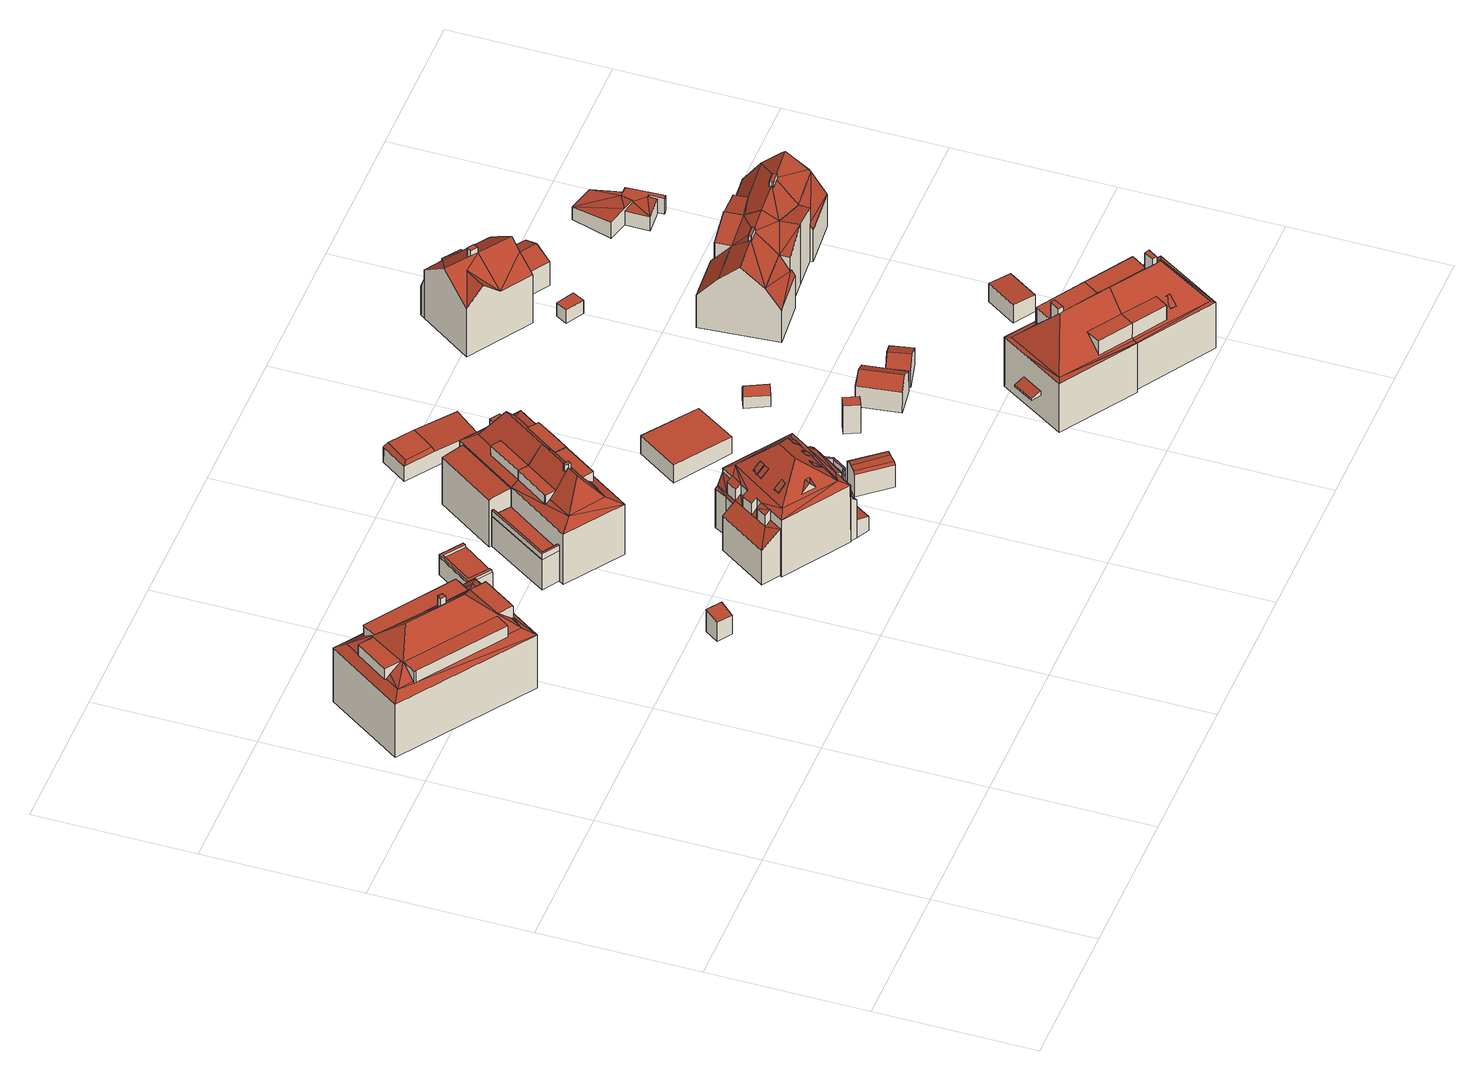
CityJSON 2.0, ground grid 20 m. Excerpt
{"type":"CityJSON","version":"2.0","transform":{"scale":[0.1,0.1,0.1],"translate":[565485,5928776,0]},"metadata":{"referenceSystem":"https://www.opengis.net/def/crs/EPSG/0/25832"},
"CityObjects":{
"building1":{"type":"Building","attributes":{"Grundfläche 2D":"231.188730","Grundhöhe NN":"2.539"},"children":["building1-1"],"geometry":[{"type":"Solid","lod":"3","boundaries":[[[[0,1,2,3,4,5,6,7]],[[8,9,10,11,12]],[[10,9,13,14,15,16,17,18]],[[11,19,20]],[[21,22,11,20,23]],[[12,11,22,24,25]],[[8,26,9]],[[27,28,19,18,29,30]],[[31,20,19,28,32]],[[21,33,22]],[[17,34,35,29,18]],[[27,36,28]],[[37,38,2,39,28,40]],[[41,42,43,38]],[[38,43,3,2]],[[44,45,4,3]],[[39,46,28]],[[47,48,42,49,50]],[[49,42,51]],[[47,50,52,9]],[[48,43,42]],[[17,16,51,42]],[[52,13,9]],[[17,42,41,34]],[[36,40,28]],[[53,54,24,22,45,44,43,48,47,9,26]],[[45,22,33,4]],[[46,32,28]],[[55,56,57,58,41,38,59,60,61]],[[49,51,62,63,64,50]],[[65,66,67,68,54,53]],[[3,43,44]],[[31,32,46,39,2,1,0]],[[33,21,23,6,5,4]],[[23,20,7,6]],[[20,31,0,7]],[[41,58,57,35,34]],[[59,38,37]],[[37,40,36,27,30,56,55,61,60,59]],[[30,29,35,57,56]],[[13,52,50,64,14]],[[51,16,15,63,62,51,49]],[[15,14,64,63]],[[54,68,25,24]],[[26,8,66,65,53]],[[8,12,67,66]],[[12,25,68,67]],[[69,70,11,10]],[[70,71,19,11]],[[71,72,18,19]],[[72,69,10,18]],[[72,71,70,69]]]],"semantics":{"surfaces":[{"type":"RoofSurface"},{"type":"WallSurface"},{"type":"GroundSurface"}],"values":[[0,0,0,0,0,0,0,0,0,0,0,0,0,0,0,0,0,0,0,0,0,0,0,0,0,0,0,0,0,0,0,0,1,1,1,1,1,1,1,1,1,1,1,1,1,1,1,1,1,1,1,2]]}}]},
"building1-1":{"type":"BuildingInstallation","parents":["building1"],"geometry":[{"type":"MultiSurface","lod":"3","boundaries":[[[73,74,75,76]],[[76,75,77,78]],[[73,76,78,79]],[[74,73,79,80]],[[75,74,80,77]]],"semantics":{"surfaces":[{"type":"RoofSurface"},{"type":"WallSurface"}],"values":[0,1,1,1,1]}}]},
"building2":{"type":"Building","attributes":{"Grundfläche 2D":"4.206212","Grundhöhe NN":"2.737"},"geometry":[{"type":"Solid","lod":"3","boundaries":[[[[81,82,83,84]],[[85,86,84,83]],[[86,87,81,84]],[[87,88,82,81]],[[88,85,83,82]],[[88,87,86,85]]]],"semantics":{"surfaces":[{"type":"RoofSurface"},{"type":"WallSurface"},{"type":"GroundSurface"}],"values":[[0,1,1,1,1,2]]}}]},
"building3":{"type":"Building","attributes":{"Grundfläche 2D":"19.266448","Grundhöhe NN":"2.163"},"children":["building3-1"],"geometry":[{"type":"Solid","lod":"3","boundaries":[[[[89,90,91,92,93,94]],[[92,91,95,96]],[[94,93,92,96,97]],[[89,94,97,98]],[[91,90,89,98,95]],[[96,95,98,97]]]],"semantics":{"surfaces":[{"type":"RoofSurface"},{"type":"WallSurface"},{"type":"GroundSurface"}],"values":[[0,1,1,1,1,2]]}}]},
"building3-1":{"type":"BuildingInstallation","parents":["building3"],"geometry":[{"type":"MultiSurface","lod":"3","boundaries":[[[99,100,101,102,103,104,105,106]],[[90,91,105,104]],[[91,92,106,105]],[[92,93,99,106]],[[93,107,100,99]],[[101,100,107,108]],[[102,101,108,109]],[[102,109,110,103]],[[110,90,104,103]]],"semantics":{"surfaces":[{"type":"RoofSurface"},{"type":"WallSurface"}],"values":[0,1,1,1,1,1,1,1,1]}}]},
"building4":{"type":"Building","attributes":{"Grundfläche 2D":"107.471545","Grundhöhe NN":"2.317"},"children":["building4-1","building4-2"],"geometry":[{"type":"Solid","lod":"3","boundaries":[[[[111,112,113,114,115]],[[116,117,118,119,120,121,122,123]],[[124,125,126]],[[127,128,129]],[[130,127,129,125,124,131,132]],[[133,127,130]],[[134,135,136]],[[137,138,133,134,136,139]],[[138,127,133]],[[137,140,138]],[[141,142,143,113,112]],[[144,141,112,128,127]],[[144,138,140,119,118,117,143,142,141]],[[144,127,138]],[[145,146,147,148,149,150,151]],[[112,111,129,128]],[[152,126,114,113]],[[115,114,126,125]],[[129,111,115,125]],[[136,135,116,123]],[[123,122,139,136]],[[135,153,117,116]],[[137,139,122,121,120,119,140]],[[154,155,130,132,131,124,148,147,146]],[[133,130,155,156]],[[134,133,156,157]],[[126,152,113,143,117,153,135,134,157,158,148,124]],[[145,151,159,160]],[[146,145,160,154]],[[149,148,158,161]],[[151,150,149,161,162,159]],[[160,159,162,161,158,157,156,155,154]]]],"semantics":{"surfaces":[{"type":"RoofSurface"},{"type":"WallSurface"},{"type":"GroundSurface"}],"values":[[0,0,0,0,0,0,0,0,0,0,0,0,0,0,0,1,1,1,1,1,1,1,1,1,1,1,1,1,1,1,1,2]]}}]},
"building4-1":{"type":"BuildingInstallation","parents":["building4"],"geometry":[{"type":"MultiSurface","lod":"3","boundaries":[[[163,164,165,166,167,168,169,170]],[[171,172,173,142,174,165,164,163,170,169]],[[174,175,166,165]],[[167,166,175,141]],[[141,176,168,167]],[[176,171,169,168]]],"semantics":{"surfaces":[{"type":"RoofSurface"},{"type":"WallSurface"}],"values":[0,1,1,1,1,1]}}]},
"building4-2":{"type":"BuildingInstallation","parents":["building4"],"geometry":[{"type":"MultiSurface","lod":"3","boundaries":[[[177,178,179,180,181,182]],[[180,179,146,147]],[[181,180,147,183]],[[182,181,183,150]],[[177,182,150,151]],[[178,177,151,145]],[[179,178,145,146]]],"semantics":{"surfaces":[{"type":"RoofSurface"},{"type":"WallSurface"}],"values":[0,1,1,1,1,1,1]}}]},
"building5":{"type":"Building","attributes":{"Grundfläche 2D":"151.437453","Grundhöhe NN":"1.170"},"children":["building5-1","building5-2","building5-3","building5-4","building5-5","building5-6","building5-7","building5-8"],"geometry":[{"type":"Solid","lod":"3","boundaries":[[[[184,185,186,187,188,189,190,191]],[[192,193,194]],[[195,194,196,197]],[[193,196,194]],[[198,193,192]],[[199,200,198]],[[200,193,198]],[[198,201,202,199]],[[203,204,205,199]],[[205,200,199]],[[206,207,208,209,210,211,193,200,212]],[[213,214,206]],[[214,207,206]],[[215,216,214,213]],[[216,217,218,219]],[[219,214,216]],[[220,214,219]],[[197,196,214,220,221,222,223]],[[224,195,197]],[[225,195,224]],[[196,226,227,214]],[[193,211,210,209,208,207,227,226]],[[226,196,193]],[[227,207,214]],[[228,229,230]],[[231,229,228]],[[232,233,234,235]],[[236,237,238]],[[239,237,236]],[[240,241,231,228,234,233,237,239]],[[242,243,244,245]],[[246,242,245,247]],[[248,249,250,251]],[[252,249,248,253]],[[254,255,256,257,258,259,260]],[[261,262,263,264]],[[265,262,261]],[[266,267,261,268]],[[265,261,267]],[[262,265,269]],[[239,264,263,240]],[[241,240,263,270,271]],[[231,241,271,272]],[[229,231,272,273]],[[186,256,255,187]],[[187,255,254,188]],[[188,254,274,275,189]],[[190,189,275,276]],[[191,190,276,277]],[[242,246,278,279,258,243]],[[243,258,257,244]],[[192,194,280,281]],[[247,198,192,281,278,246]],[[201,198,247,245,244]],[[256,186,185,184,191,277,282,250,204,203,199,202,201,244,257]],[[200,205,204,250,249,252]],[[283,206,212,200,252,253,284]],[[206,283,285,267,213]],[[216,215,213,267,266,268]],[[216,268,261,217]],[[218,217,261,264,239]],[[218,239,236,219]],[[219,236,238,220]],[[220,238,237,221]],[[221,237,233,222]],[[222,233,232,223]],[[223,232,235,197]],[[197,235,234,224]],[[224,234,228,225]],[[225,228,230,195]],[[273,280,194,195,230,229]],[[251,250,282,286]],[[284,253,248,251,286,287]],[[259,258,279,288]],[[260,259,288,289]],[[254,260,289,274]],[[290,269,265,267,285,291]],[[263,262,292,270]],[[262,269,290,292]],[[279,278,281,280,273,272,271,270,292,290,291,285,283,284,287,286,282,277,276,275,274,289,288]]]],"semantics":{"surfaces":[{"type":"RoofSurface"},{"type":"WallSurface"},{"type":"GroundSurface"}],"values":[[0,0,0,0,0,0,0,0,0,0,0,0,0,0,0,0,0,0,0,0,0,0,0,0,0,0,0,0,0,0,0,0,0,0,0,0,0,0,0,0,1,1,1,1,1,1,1,1,1,1,1,1,1,1,1,1,1,1,1,1,1,1,1,1,1,1,1,1,1,1,1,1,1,1,1,1,1,1,1,2]]}}]},
"building5-1":{"type":"BuildingInstallation","parents":["building5"],"geometry":[{"type":"MultiSurface","lod":"3","boundaries":[[[293,294,295,296,297,298,299,300,301,302,303,304]],[[296,295,185,186]],[[186,187,297,296]],[[187,188,298,297]],[[188,189,299,298]],[[189,190,300,299]],[[190,191,301,300]],[[191,184,302,301]],[[184,305,303,302]],[[304,303,305,306]],[[293,304,306,307]],[[294,293,307,308]],[[308,185,295,294]]],"semantics":{"surfaces":[{"type":"RoofSurface"},{"type":"WallSurface"}],"values":[0,1,1,1,1,1,1,1,1,1,1,1,1]}}]},
"building5-2":{"type":"BuildingInstallation","parents":["building5"],"geometry":[{"type":"MultiSurface","lod":"3","boundaries":[[[309,310,311,312]],[[312,311,313,314]],[[309,312,314,315]],[[310,309,315,316]],[[311,310,316,313]]],"semantics":{"surfaces":[{"type":"RoofSurface"},{"type":"WallSurface"}],"values":[0,1,1,1,1]}}]},
"building5-3":{"type":"BuildingInstallation","parents":["building5"],"geometry":[{"type":"MultiSurface","lod":"3","boundaries":[[[317,318,319,320]],[[318,317,321,322]],[[320,319,323,324]],[[317,320,324,321]],[[319,318,322,323]]],"semantics":{"surfaces":[{"type":"RoofSurface"},{"type":"WallSurface"}],"values":[0,1,1,1,1]}}]},
"building5-4":{"type":"BuildingInstallation","parents":["building5"],"geometry":[{"type":"MultiSurface","lod":"3","boundaries":[[[325,326,327,328,329,330]],[[331,332,333,330,329,328]],[[333,334,325,330]],[[334,335,326,325]],[[328,327,326,335,331]]],"semantics":{"surfaces":[{"type":"RoofSurface"},{"type":"WallSurface"}],"values":[0,1,1,1,1]}}]},
"building5-5":{"type":"BuildingInstallation","parents":["building5"],"geometry":[{"type":"MultiSurface","lod":"3","boundaries":[[[336,337,338,339]],[[340,338,337]],[[341,336,339]],[[342,341,339,343]],[[338,340,344]],[[338,344,345,343,339]],[[342,343,345]]],"semantics":{"surfaces":[{"type":"RoofSurface"},{"type":"WallSurface"}],"values":[0,0,0,0,1,1,1]}}]},
"building5-6":{"type":"BuildingInstallation","parents":["building5"],"geometry":[{"type":"MultiSurface","lod":"3","boundaries":[[[346,347,348,349]],[[346,349,350,351]],[[347,346,351,352]],[[349,348,353,350]],[[348,347,352,353]]],"semantics":{"surfaces":[{"type":"RoofSurface"},{"type":"WallSurface"}],"values":[0,1,1,1,1]}}]},
"building5-7":{"type":"BuildingInstallation","parents":["building5"],"geometry":[{"type":"MultiSurface","lod":"3","boundaries":[[[354,355,356,357]],[[354,357,358]],[[359,211,360,358,357,356]],[[360,210,354,358]],[[355,354,210,361]],[[361,359,356,355]]],"semantics":{"surfaces":[{"type":"RoofSurface"},{"type":"WallSurface"}],"values":[0,0,1,1,1,1]}}]},
"building5-8":{"type":"BuildingInstallation","parents":["building5"],"geometry":[{"type":"MultiSurface","lod":"3","boundaries":[[[362,363,364,365]],[[362,365,366]],[[367,366,365,364,368,209]],[[362,366,367,208]],[[369,363,362,208]],[[364,363,369,368]]],"semantics":{"surfaces":[{"type":"RoofSurface"},{"type":"WallSurface"}],"values":[0,0,1,1,1,1]}}]},
"building6":{"type":"Building","attributes":{"Grundfläche 2D":"116.688438","Grundhöhe NN":"2.282"},"children":["building6-1"],"geometry":[{"type":"Solid","lod":"3","boundaries":[[[[370,371,114,113]],[[372,373,374,375,376,117,116,377]],[[378,124,379,126,380,381,382,383]],[[384,385,386,387,388,389,390,391,135,392,134]],[[385,384,383,382,393,394]],[[370,113,143,395,382,381]],[[375,396,386,385,395,143,117,376]],[[393,382,395,385,394]],[[397,398,399,400,401,402]],[[403,404,405,406,407]],[[380,126,114,371]],[[126,152,113,114]],[[371,370,381,380]],[[116,117,153,135]],[[135,391,390,389,372,377,116]],[[386,396,375,374,373,372,389,388,387]],[[399,398,408,409]],[[400,399,409,410]],[[397,402,401,400,410,159,162,161]],[[407,406,411,412]],[[403,407,412,413]],[[404,403,413,414]],[[405,404,414,415]],[[398,397,161,158,124,378,383,416,408]],[[135,153,117,143,113,152,126,379,124,158,157,134,392]],[[384,134,157,417]],[[405,415,416,383,384,417,411,406]],[[417,157,158,161,162,159,410,409,408,416,415,414,413,412,411]]]],"semantics":{"surfaces":[{"type":"RoofSurface"},{"type":"WallSurface"},{"type":"GroundSurface"}],"values":[[0,0,0,0,0,0,0,0,0,0,1,1,1,1,1,1,1,1,1,1,1,1,1,1,1,1,1,2]]}}]},
"building6-1":{"type":"BuildingInstallation","parents":["building6"],"geometry":[{"type":"MultiSurface","lod":"3","boundaries":[[[418,419,420,421]],[[421,420,394,422]],[[422,423,418,421]],[[419,418,423,393]]],"semantics":{"surfaces":[{"type":"RoofSurface"},{"type":"WallSurface"}],"values":[0,1,1,1]}}]},
"building7":{"type":"Building","attributes":{"Grundfläche 2D":"12.064565","Grundhöhe NN":"1.101"},"geometry":[{"type":"Solid","lod":"3","boundaries":[[[[424,425,426,427]],[[428,425,424,429]],[[430,428,429,431]],[[432,431,433]],[[430,431,432]],[[427,426,434,435]],[[436,433,431,429,424,427,435,437]],[[432,433,436,438]],[[426,425,428,430,432,438,434]],[[436,437,435,434,438]]]],"semantics":{"surfaces":[{"type":"RoofSurface"},{"type":"WallSurface"},{"type":"GroundSurface"}],"values":[[0,0,0,0,0,1,1,1,1,2]]}}]},
"building8":{"type":"Building","attributes":{"Grundfläche 2D":"39.820404","Grundhöhe NN":"2.203"},"geometry":[{"type":"Solid","lod":"3","boundaries":[[[[439,440,441,442,443]],[[444,445,443,446]],[[447,444,446,448]],[[445,444,447,440]],[[443,445,439]],[[439,445,440]],[[448,446,443,442,449,450]],[[447,448,450,451]],[[441,440,447,451,452]],[[442,441,452,449]],[[450,449,452,451]]]],"semantics":{"surfaces":[{"type":"RoofSurface"},{"type":"WallSurface"},{"type":"GroundSurface"}],"values":[[0,0,0,0,1,1,1,1,1,1,2]]}}]},
"building9":{"type":"Building","attributes":{"Grundfläche 2D":"49.707058","Grundhöhe NN":"1.996"},"geometry":[{"type":"Solid","lod":"3","boundaries":[[[[453,454,455,456]],[[457,458,456,455]],[[458,459,453,456]],[[459,460,454,453]],[[460,457,455,454]],[[460,459,458,457]]]],"semantics":{"surfaces":[{"type":"RoofSurface"},{"type":"WallSurface"},{"type":"GroundSurface"}],"values":[[0,1,1,1,1,2]]}}]},
"building10":{"type":"Building","attributes":{"Grundfläche 2D":"2.978407","Grundhöhe NN":"1.503"},"geometry":[{"type":"Solid","lod":"3","boundaries":[[[[461,462,463,464]],[[465,466,464,463]],[[466,467,461,464]],[[467,468,462,461]],[[468,465,463,462]],[[468,467,466,465]]]],"semantics":{"surfaces":[{"type":"RoofSurface"},{"type":"WallSurface"},{"type":"GroundSurface"}],"values":[[0,1,1,1,1,2]]}}]},
"building11":{"type":"Building","attributes":{"Grundfläche 2D":"5.229512","Grundhöhe NN":"1.727"},"geometry":[{"type":"Solid","lod":"3","boundaries":[[[[469,470,471,472]],[[473,469,472,474]],[[474,472,471,475,476]],[[473,474,476,477]],[[470,469,473,477,478]],[[471,470,478,475]],[[476,475,478,477]]]],"semantics":{"surfaces":[{"type":"RoofSurface"},{"type":"WallSurface"},{"type":"GroundSurface"}],"values":[[0,0,1,1,1,1,2]]}}]},
"building12":{"type":"Building","attributes":{"Grundfläche 2D":"19.176764","Grundhöhe NN":"0.834"},"geometry":[{"type":"Solid","lod":"3","boundaries":[[[[479,480,481,482]],[[483,480,479,484]],[[482,481,485,486]],[[484,479,482,486,487]],[[483,484,487,488]],[[485,481,480,483,488]],[[486,485,488,487]]]],"semantics":{"surfaces":[{"type":"RoofSurface"},{"type":"WallSurface"},{"type":"GroundSurface"}],"values":[[0,0,1,1,1,1,2]]}}]},
"building13":{"type":"Building","attributes":{"Grundfläche 2D":"109.677469","Grundhöhe NN":"1.888"},"children":["building13-1","building13-2"],"geometry":[{"type":"Solid","lod":"3","boundaries":[[[[489,490,491,492,493]],[[494,495,496,497,498,499,500,501]],[[502,503,504,505,506]],[[507,504,503,508,509,510]],[[511,512,509,508]],[[513,512,511]],[[514,512,513]],[[515,512,514]],[[516,512,515]],[[510,509,517,518,519,499,498,497,496]],[[512,516,520,521,522,490,489,493,519,518,517]],[[517,509,512]],[[521,520,492,491,522]],[[493,492,520]],[[522,491,490]],[[499,523,506,500]],[[506,505,504,501,500]],[[504,507,494,501]],[[507,510,495,494]],[[510,496,495]],[[508,503,502,524,525]],[[513,511,508,525,526]],[[514,513,526,527]],[[528,524,502,506,523,499,519,493,520,516,515,514,527,529]],[[528,529,527,526,525,524]]]],"semantics":{"surfaces":[{"type":"RoofSurface"},{"type":"WallSurface"},{"type":"GroundSurface"}],"values":[[0,0,0,0,0,0,0,0,0,0,0,0,1,1,1,1,1,1,1,1,1,1,1,1,2]]}}]},
"building13-1":{"type":"BuildingInstallation","parents":["building13"],"geometry":[{"type":"MultiSurface","lod":"3","boundaries":[[[530,531,532,533,534]],[[535,536,532,531]],[[536,537,533,532]],[[533,537,538,534]],[[531,530,534,538,539,535]]],"semantics":{"surfaces":[{"type":"RoofSurface"},{"type":"WallSurface"}],"values":[0,1,1,1,1]}}]},
"building13-2":{"type":"BuildingInstallation","parents":["building13"],"geometry":[{"type":"MultiSurface","lod":"3","boundaries":[[[540,541,542,543]],[[544,545,543,542]],[[545,546,540,543]],[[546,547,541,540]],[[547,544,542,541]],[[547,546,545,544]]],"semantics":{"surfaces":[{"type":"RoofSurface"},{"type":"WallSurface"},{"type":"OuterCeilingSurface"}],"values":[0,1,1,1,1,2]}}]},
"building14":{"type":"Building","attributes":{"Grundfläche 2D":"11.370037","Grundhöhe NN":"0.834"},"geometry":[{"type":"Solid","lod":"3","boundaries":[[[[548,549,550,551]],[[552,548,551,553]],[[553,551,550,554,555]],[[552,553,555,556]],[[549,548,552,556,557]],[[550,549,557,554]],[[555,554,557,556]]]],"semantics":{"surfaces":[{"type":"RoofSurface"},{"type":"WallSurface"},{"type":"GroundSurface"}],"values":[[0,0,1,1,1,1,2]]}}]},
"building15":{"type":"Building","attributes":{"Grundfläche 2D":"111.704908","Grundhöhe NN":"2.306"},"children":["building15-1","building15-2"],"geometry":[{"type":"Solid","lod":"3","boundaries":[[[[493,492,558,559,560]],[[561,562,563,564,565,500,499]],[[566,502,506,567,568,569,570,571]],[[571,570,572]],[[515,573,516]],[[514,572,573,515]],[[570,573,572]],[[499,519,574,575,576,570,569,564,563,562,561]],[[577,578,520,516,573,576,575,574,519,493,560,559]],[[576,573,570]],[[559,558,577]],[[492,493,520]],[[577,558,492,520,578]],[[565,564,569,568]],[[506,500,565,568,567]],[[506,523,499,500]],[[502,566,571,579,580]],[[493,519,499,523,506,502,580,581,582,583,514,515,516,520]],[[572,514,583,584]],[[571,572,584,579]],[[582,581,580,579,584,583]]]],"semantics":{"surfaces":[{"type":"RoofSurface"},{"type":"WallSurface"},{"type":"GroundSurface"}],"values":[[0,0,0,0,0,0,0,0,0,0,1,1,1,1,1,1,1,1,1,1,2]]}}]},
"building15-1":{"type":"BuildingInstallation","parents":["building15"],"geometry":[{"type":"MultiSurface","lod":"3","boundaries":[[[585,586,587,588]],[[588,587,589,590]],[[585,588,590,591]],[[586,585,591,592]],[[587,586,592,589]]],"semantics":{"surfaces":[{"type":"RoofSurface"},{"type":"WallSurface"}],"values":[0,1,1,1,1]}}]},
"building15-2":{"type":"BuildingInstallation","parents":["building15"],"geometry":[{"type":"MultiSurface","lod":"3","boundaries":[[[593,594,595,596]],[[594,593,597,598]],[[598,599,595,594]],[[599,600,596,595]],[[597,593,596,600]]],"semantics":{"surfaces":[{"type":"RoofSurface"},{"type":"WallSurface"}],"values":[0,1,1,1,1]}}]},
"building16":{"type":"Building","attributes":{"Grundfläche 2D":"4.070495","Grundhöhe NN":"1.652"},"geometry":[{"type":"Solid","lod":"3","boundaries":[[[[601,602,603,604]],[[605,606,604,603]],[[606,607,601,604]],[[607,608,602,601]],[[608,605,603,602]],[[608,607,606,605]]]],"semantics":{"surfaces":[{"type":"RoofSurface"},{"type":"WallSurface"},{"type":"GroundSurface"}],"values":[[0,1,1,1,1,2]]}}]},
"building17":{"type":"Building","attributes":{"Grundfläche 2D":"107.692272","Grundhöhe NN":"1.795"},"children":["building17-1"],"geometry":[{"type":"Solid","lod":"3","boundaries":[[[[609,610,611]],[[609,612,613,610]],[[614,615,616,617,618,619,620,613,612]],[[621,622,617]],[[622,618,617]],[[623,619,618]],[[620,619,624,625,613]],[[610,625,626]],[[610,613,625]],[[626,625,624]],[[627,628,629,630]],[[631,632,633,628,627,634,635,636]],[[632,631,637]],[[638,628,633,639]],[[640,641,642,643]],[[644,645,646,647,641]],[[647,642,641]],[[648,645,644]],[[630,629,649,650]],[[634,627,630,650,651]],[[636,635,634,651,652]],[[631,636,652,653]],[[654,638,639,655]],[[628,638,654,649,629]],[[645,637,631,646]],[[647,646,631,653,656,642]],[[643,642,656,657]],[[639,633,632,615,614,612,609,611,658,655]],[[645,648,617,616,615,632,637]],[[617,648,644,621]],[[621,644,641,622]],[[622,641,640,618]],[[623,618,640,643]],[[619,623,643,657,659,624]],[[611,610,626,624,659,658]],[[649,654,655,658,659,657,656,653,652,651,650]]]],"semantics":{"surfaces":[{"type":"RoofSurface"},{"type":"WallSurface"},{"type":"GroundSurface"}],"values":[[0,0,0,0,0,0,0,0,0,0,0,0,0,0,0,0,0,0,1,1,1,1,1,1,1,1,1,1,1,1,1,1,1,1,1,2]]}}]},
"building17-1":{"type":"BuildingInstallation","parents":["building17"],"geometry":[{"type":"MultiSurface","lod":"3","boundaries":[[[660,661,662,663,664]],[[663,662,665,620]],[[666,664,663,620]],[[660,664,666,667]],[[665,662,661,660,667,668]]],"semantics":{"surfaces":[{"type":"RoofSurface"},{"type":"WallSurface"}],"values":[0,1,1,1,1]}}]},
"building18":{"type":"Building","attributes":{"Grundfläche 2D":"94.142070","Grundhöhe NN":"1.452"},"children":["building18-1"],"geometry":[{"type":"Solid","lod":"3","boundaries":[[[[669,670,671,672,673,674]],[[675,669,674,676]],[[676,677,675]],[[678,679,680,675,677]],[[679,678,681,680]],[[682,680,681]],[[683,680,682]],[[684,680,683,669]],[[669,675,680,684]],[[685,686,677]],[[686,678,677]],[[687,688,689,686,685]],[[678,690,681]],[[678,691,692,690]],[[693,669,683,694,695]],[[686,691,678]],[[696,690,692,691,686,689,697]],[[681,690,696,698]],[[672,671,699,700]],[[673,672,700,701]],[[685,677,676,674,673,701,702]],[[688,687,685,702,703]],[[689,688,703,697]],[[683,682,681,698,704]],[[670,693,695,694,705,699,671]],[[670,669,693]],[[694,683,704,705]],[[697,703,702,701,700,699,705,704,698,696]]]],"semantics":{"surfaces":[{"type":"RoofSurface"},{"type":"WallSurface"},{"type":"GroundSurface"}],"values":[[0,0,0,0,0,0,0,0,0,0,0,0,0,0,0,1,1,1,1,1,1,1,1,1,1,1,1,2]]}}]},
"building18-1":{"type":"BuildingInstallation","parents":["building18"],"geometry":[{"type":"MultiSurface","lod":"3","boundaries":[[[706,707,708,709,710,711,712]],[[709,708,707,713,714,679]],[[679,680,710,709]],[[680,684,711,710]],[[715,712,711,684]],[[715,675,706,712]],[[707,706,675,713]]],"semantics":{"surfaces":[{"type":"RoofSurface"},{"type":"WallSurface"}],"values":[0,1,1,1,1,1,1]}}]},
"building19":{"type":"Building","attributes":{"Grundfläche 2D":"14.414555","Grundhöhe NN":"1.939"},"geometry":[{"type":"Solid","lod":"3","boundaries":[[[[716,717,718,719]],[[720,721,719,718]],[[721,722,716,719]],[[722,723,717,716]],[[723,720,718,717]],[[723,722,721,720]]]],"semantics":{"surfaces":[{"type":"RoofSurface"},{"type":"WallSurface"},{"type":"GroundSurface"}],"values":[[0,1,1,1,1,2]]}}]},
"building20":{"type":"Building","attributes":{"Grundfläche 2D":"102.848298","Grundhöhe NN":"1.544"},"children":["building20-1"],"geometry":[{"type":"Solid","lod":"3","boundaries":[[[[724,725,726,727,728,729]],[[726,725,730,682,731,732,733,732]],[[731,682,734]],[[735,736,737,738,732]],[[736,735,732,731,734]],[[739,732,738]],[[740,726,732,739]],[[741,737,736]],[[742,741,743,744,745]],[[742,737,741]],[[690,746,747,736,681]],[[748,694,683,725,749]],[[750,751,752,753]],[[754,752,751]],[[752,754,755,756,753]],[[747,746,690,696,757,743,741]],[[741,736,747]],[[734,681,736]],[[681,734,698,696,690]],[[694,705,704,730,683]],[[730,725,683]],[[724,749,725]],[[758,705,694,748,749,724,729]],[[734,682,730,704,698]],[[744,743,757,759]],[[742,745,744,759,760]],[[753,756,755,761,762,727,726,740,739,738,737,742,760,763,750]],[[728,727,762,764]],[[729,728,764,758]],[[751,750,763,765]],[[754,751,765,766]],[[755,754,766,761]],[[758,764,762,761,766,765,763,760,759,757,696,698,704,705]]]],"semantics":{"surfaces":[{"type":"RoofSurface"},{"type":"WallSurface"},{"type":"GroundSurface"}],"values":[[0,0,0,0,0,0,0,0,0,0,0,0,0,0,0,1,1,1,1,1,1,1,1,1,1,1,1,1,1,1,1,1,2]]}}]},
"building20-1":{"type":"BuildingInstallation","parents":["building20"],"geometry":[{"type":"MultiSurface","lod":"3","boundaries":[[[767,768,769,770,771,772,773,774]],[[775,732,768,767]],[[769,768,732,776]],[[776,733,777,771,770,769]],[[771,777,731,772]],[[773,772,731,778]],[[767,774,773,778,735,775]]],"semantics":{"surfaces":[{"type":"RoofSurface"},{"type":"WallSurface"}],"values":[0,1,1,1,1,1,1]}}]},
"building21":{"type":"Building","attributes":{"Grundfläche 2D":"35.663682","Grundhöhe NN":"1.903"},"geometry":[{"type":"Solid","lod":"3","boundaries":[[[[779,780,781]],[[782,783,779]],[[783,780,779]],[[784,785,783,786]],[[785,780,783]],[[787,788,789]],[[790,791,787]],[[791,788,787]],[[786,783,788,791,792,793,794,795,796,784]],[[788,782,779,781,797,798,789]],[[782,788,783]],[[799,785,784,800]],[[780,785,799,801]],[[781,780,801,797]],[[787,789,798,802]],[[790,787,802,803]],[[791,790,803,804]],[[792,791,804,805]],[[806,794,793,792,805,807]],[[795,794,806,808]],[[796,795,808,809]],[[796,809,800,784]],[[808,806,807,805,804,803,802,798,797,801,799,800,809]]]],"semantics":{"surfaces":[{"type":"RoofSurface"},{"type":"WallSurface"},{"type":"GroundSurface"}],"values":[[0,0,0,0,0,0,0,0,0,1,1,1,1,1,1,1,1,1,1,1,1,1,2]]}}]}
},
"vertices":[
[212,603,129],[209,605,129],[192,616,129],[193,615,129],[166,572,129],[183,561,129],[183,560,129],[187,566,129],[42,628,112],[25,642,113],[9,639,105],[172,528,105],[44,627,112],[37,660,113],[36,661,113],[65,703,112],[65,702,113],[78,721,113],[75,736,105],[238,625,105],[187,566,111],[183,561,112],[169,545,113],[183,560,111],[151,557,113],[150,555,112],[43,630,113],[204,635,112],[221,622,113],[195,642,112],[205,636,112],[212,603,112],[209,605,113],[181,562,113],[97,708,113],[98,708,113],[203,634,113],[192,617,128],[142,651,129],[194,615,129],[202,631,116],[86,691,129],[83,693,129],[133,625,154],[157,609,154],[164,570,129],[205,608,118],[53,645,129],[89,655,154],[82,691,129],[55,648,129],[81,692,129],[42,657,118],[54,645,129],[162,572,129],[204,635,129],[205,636,129],[98,708,129],[97,708,129],[192,617,129],[202,631,129],[203,634,129],[65,702,129],[65,703,129],[36,661,129],[43,630,129],[42,628,129],[44,627,129],[150,555,129],[9,639,25],[172,528,25],[238,625,25],[75,736,25],
[136,630,159],[142,626,159],[145,631,159],[140,635,159],[145,631,143],[140,635,143],[136,630,149],[142,626,149],
[328,351,55],[340,368,60],[323,380,60],[311,363,55],[323,380,27],[311,363,27],[328,351,27],[340,368,27],
[347,676,48],[346,677,48],[319,696,48],[287,650,48],[314,632,48],[315,631,48],[319,696,22],[287,650,22],[315,631,22],[347,676,22],
[314,632,52],[316,635,52],[292,652,52],[319,691,52],[344,674,52],[346,677,52],[319,696,52],[287,650,52],[316,635,48],[292,652,48],[319,691,48],[344,674,48],
[383,592,118],[394,584,118],[424,627,118],[412,635,118],[383,593,118],[467,597,118],[454,606,118],[446,594,118],[425,563,118],[432,559,118],[434,557,118],[438,555,118],[465,595,118],[404,640,98],[383,593,104],[412,635,104],[369,560,108],[388,589,108],[383,592,104],[348,559,98],[354,567,98],[352,565,98],[419,511,98],[474,592,98],[467,597,103],[465,595,103],[434,557,106],[413,532,108],[438,555,103],[432,559,108],[411,575,141],[413,579,141],[439,616,141],[401,561,141],[332,578,68],[352,565,68],[354,567,68],[404,640,68],[404,641,68],[385,655,68],[383,656,68],[417,631,108],[461,602,108],[352,565,23],[348,559,23],[419,511,23],[474,592,23],[404,640,23],[383,656,23],[332,578,23],[404,641,23],[385,655,23],
[414,578,146],[413,579,146],[410,581,146],[408,578,146],[411,575,146],[414,573,146],[416,577,146],[415,577,146],[416,577,137],[415,577,138],[414,578,140],[410,581,136],[408,578,136],[414,573,136],
[383,656,77],[332,578,77],[352,565,77],[354,567,77],[335,579,77],[385,655,77],[335,579,68],
[584,341,71],[560,305,71],[558,303,71],[561,302,71],[579,305,71],[591,323,71],[588,343,71],[586,344,71],[534,283,97],[530,296,103],[453,336,97],[465,354,97],[466,340,103],[473,367,97],[550,307,97],[584,341,91],[579,350,97],[557,302,91],[560,305,91],[586,344,91],[587,345,91],[583,348,95],[595,374,97],[583,371,103],[578,364,103],[573,357,103],[564,344,103],[559,337,103],[594,372,97],[514,428,97],[517,414,103],[505,414,97],[505,413,97],[499,417,92],[490,404,92],[496,400,97],[488,389,97],[482,393,92],[473,379,93],[479,375,97],[468,371,93],[459,358,93],[515,342,136],[532,367,136],[459,358,76],[455,339,82],[465,354,82],[433,353,63],[479,375,82],[473,379,76],[468,371,76],[473,367,82],[496,400,82],[482,393,76],[488,389,82],[490,404,76],[488,405,75],[474,414,63],[539,282,73],[543,279,69],[557,302,69],[554,305,73],[535,284,91],[550,307,91],[598,370,73],[583,348,73],[587,345,69],[602,367,69],[579,350,91],[594,372,91],[579,305,34],[561,302,38],[558,303,39],[557,302,39],[543,279,39],[559,270,33],[581,304,33],[499,417,74],[498,418,70],[488,405,70],[490,404,74],[509,432,74],[505,414,91],[514,428,91],[505,413,91],[507,434,70],[488,405,12],[474,414,12],[433,353,12],[455,339,12],[579,305,12],[591,323,12],[588,343,12],[586,344,12],[535,284,12],[543,279,12],[453,336,12],[534,283,12],[587,345,12],[595,374,12],[594,372,12],[514,428,12],[602,367,12],[598,370,12],[559,270,12],[581,304,12],[507,434,12],[509,432,12],[498,418,12],
[577,307,79],[561,304,79],[560,305,79],[558,303,79],[561,302,79],[579,305,79],[591,323,79],[588,343,79],[586,344,79],[584,341,79],[586,340,79],[589,323,79],[586,340,71],[589,323,71],[577,307,71],[561,304,71],
[544,327,109],[536,333,118],[531,325,117],[540,320,109],[531,325,116],[540,320,108],[544,327,108],[536,333,117],
[482,350,110],[490,345,119],[495,351,119],[486,357,110],[482,350,109],[490,345,118],[495,351,118],[486,357,109],
[504,384,109],[513,378,118],[516,384,118],[517,384,118],[516,385,117],[509,390,109],[517,384,117],[516,385,116],[509,390,108],[504,384,108],[513,378,117],
[506,328,117],[496,327,110],[492,326,107],[501,320,117],[493,329,110],[512,324,117],[510,318,110],[508,315,107],[492,326,106],[508,315,106],
[499,377,109],[508,371,118],[512,377,118],[504,383,109],[504,383,108],[499,377,108],[508,371,117],[512,377,117],
[564,344,104],[556,349,112],[551,342,112],[559,337,104],[559,336,104],[551,342,111],[559,336,103],[556,349,111],
[578,364,104],[570,369,112],[565,362,112],[573,357,104],[573,356,103],[573,356,102],[565,362,111],[570,369,111],
[453,670,118],[441,678,118],[496,640,118],[490,644,118],[485,648,118],[484,649,118],[465,622,118],[480,616,118],[404,641,98],[406,639,99],[441,678,104],[446,674,108],[465,701,108],[459,721,98],[529,673,98],[508,671,108],[490,644,108],[493,642,105],[495,641,104],[496,640,103],[493,637,103],[480,616,103],[469,596,102],[481,690,108],[492,682,108],[477,672,141],[485,648,116],[404,641,96],[455,716,96],[431,732,93],[380,658,93],[383,656,94],[385,655,94],[502,705,60],[471,727,60],[465,717,60],[511,686,60],[521,700,60],[455,716,23],[431,732,23],[380,658,23],[511,686,23],[521,700,23],[502,705,23],[471,727,23],[465,717,23],[459,721,23],[529,673,23],
[483,694,118],[478,686,118],[490,678,118],[495,686,118],[495,686,104],[483,694,105],
[641,269,47],[611,306,47],[608,304,44],[639,267,44],[618,312,48],[649,276,48],[624,317,47],[655,280,47],[628,320,44],[658,283,44],[608,304,11],[639,267,11],[658,283,11],[655,280,11],[628,320,11],
[490,765,46],[488,761,45],[536,727,43],[559,759,46],[511,793,49],[461,786,48],[490,765,49],[482,814,48],[454,785,44],[477,818,44],[559,759,22],[477,818,22],[454,785,22],[536,727,22],
[622,455,45],[655,506,45],[588,551,47],[554,500,47],[588,551,20],[554,500,20],[622,455,20],[655,506,20],
[708,332,57],[721,338,57],[713,356,57],[700,350,57],[713,356,15],[700,350,15],[708,332,15],[721,338,15],
[722,445,43],[730,449,34],[717,476,34],[709,472,43],[714,441,34],[701,469,34],[717,476,17],[701,469,17],[714,441,17],[730,449,17],
[779,305,50],[772,357,50],[755,355,39],[762,302,39],[791,360,39],[798,307,39],[755,355,8],[762,302,8],[798,307,8],[791,360,8],
[859,102,117],[845,111,117],[835,94,117],[875,68,117],[886,85,117],[864,179,117],[864,178,117],[852,159,117],[883,139,117],[885,138,117],[910,122,117],[923,142,117],[866,178,117],[925,145,92],[867,182,92],[866,178,93],[909,150,93],[923,142,93],[864,179,93],[832,205,92],[833,197,93],[864,178,93],[813,175,92],[787,124,93],[778,121,92],[871,61,92],[872,62,92],[874,66,93],[839,141,141],[844,138,141],[898,103,141],[875,68,95],[873,70,95],[835,94,95],[922,141,93],[925,145,19],[832,205,19],[778,121,19],[871,61,19],[874,66,19],[872,62,19],
[843,142,145],[846,140,145],[854,153,145],[849,156,145],[841,144,145],[846,140,137],[854,153,121],[849,156,121],[841,144,137],[843,142,137],
[801,182,53],[785,156,53],[796,149,58],[813,175,58],[796,149,51],[813,175,51],[801,182,51],[785,156,51],
[819,340,41],[800,335,33],[806,307,33],[825,312,41],[838,344,33],[844,316,33],[806,307,8],[844,316,8],[838,344,8],[800,335,8],
[916,42,117],[927,58,117],[913,67,117],[935,106,117],[936,105,117],[937,105,117],[968,85,117],[981,105,117],[983,108,92],[939,132,93],[981,105,93],[980,104,93],[1013,83,93],[1019,85,92],[966,1,92],[965,7,93],[952,68,141],[957,65,141],[959,64,141],[916,42,95],[878,66,95],[1019,85,23],[925,145,23],[874,66,23],[872,62,23],[871,61,23],[966,1,23],
[933,50,113],[928,41,103],[934,37,103],[939,46,114],[934,37,102],[939,46,113],[933,50,112],[928,41,102],
[960,69,145],[968,81,145],[962,84,145],[955,72,145],[960,69,136],[968,81,121],[962,84,121],[955,72,136],
[778,718,37],[770,704,37],[792,691,37],[800,706,37],[792,691,17],[800,706,17],[778,718,17],[770,704,17],
[770,759,108],[719,764,90],[757,739,90],[779,772,120],[741,798,120],[794,793,101],[802,805,90],[801,806,90],[770,827,90],[748,842,90],[703,825,120],[733,804,120],[772,830,89],[751,845,89],[725,857,90],[679,790,90],[716,803,113],[698,777,113],[838,763,62],[807,783,62],[793,762,53],[823,742,53],[804,810,54],[802,805,56],[794,793,62],[849,780,53],[806,810,53],[804,811,53],[801,806,56],[784,750,62],[770,759,62],[748,842,76],[751,845,65],[729,862,61],[725,857,76],[772,830,65],[801,806,76],[804,810,61],[773,831,61],[770,827,76],[793,762,18],[823,742,18],[849,780,18],[804,811,18],[804,810,18],[784,750,18],[770,759,18],[729,862,18],[725,857,18],[757,739,18],[679,790,18],
[745,805,127],[740,808,127],[737,810,127],[733,804,127],[741,799,127],[737,810,115],[741,799,120],[745,805,115],[740,808,115],
[874,544,93],[873,564,69],[874,564,69],[874,569,63],[814,565,63],[816,540,93],[865,518,117],[818,514,117],[820,485,92],[879,489,92],[880,518,116],[880,520,117],[919,503,105],[917,523,117],[915,544,105],[880,522,115],[822,466,63],[879,476,71],[880,471,63],[882,471,63],[882,476,71],[921,479,105],[879,476,92],[882,476,93],[873,564,93],[913,567,105],[874,564,94],[921,479,15],[882,476,15],[919,503,15],[874,564,15],[874,569,15],[814,565,15],[822,466,15],[882,471,15],[915,544,15],[913,567,15],
[865,518,123],[865,517,123],[866,517,123],[880,518,123],[880,520,123],[880,522,123],[865,521,123],[865,517,116],[866,517,116],[865,521,114],
[935,231,46],[961,214,44],[986,252,44],[960,269,46],[986,252,19],[960,269,19],[935,231,19],[961,214,19],
[956,571,70],[958,554,93],[1017,559,93],[1015,581,63],[954,575,63],[955,571,70],[915,544,99],[959,526,117],[973,527,117],[972,530,115],[919,503,101],[973,525,115],[964,496,93],[1022,502,93],[1022,504,95],[1019,531,117],[1019,535,114],[964,482,70],[1023,483,63],[961,482,70],[962,478,63],[965,478,63],[961,482,94],[964,482,93],[914,567,104],[956,571,93],[1022,504,58],[1042,506,58],[1027,521,63],[1020,521,63],[1040,536,58],[1019,535,58],[1019,531,59],[961,482,15],[955,571,15],[962,478,15],[1023,483,15],[1019,535,15],[1015,581,15],[1022,504,15],[954,575,15],[1042,506,15],[1040,536,15],
[974,525,123],[973,527,123],[973,530,123],[972,530,123],[959,529,123],[959,526,123],[959,524,123],[973,525,123],[974,525,115],[973,530,115],[959,529,115],[959,524,115],
[946,696,44],[935,755,38],[919,703,43],[961,692,44],[967,708,42],[973,708,42],[969,746,38],[970,708,42],[946,666,40],[961,692,42],[946,696,40],[975,668,42],[975,679,42],[978,679,42],[978,661,42],[978,660,42],[984,661,42],[981,708,42],[919,703,19],[946,696,19],[969,746,19],[973,708,19],[935,755,19],[946,666,19],[975,668,19],[975,679,19],[978,679,19],[978,660,19],[978,661,19],[984,661,19],[981,708,19]
]}
